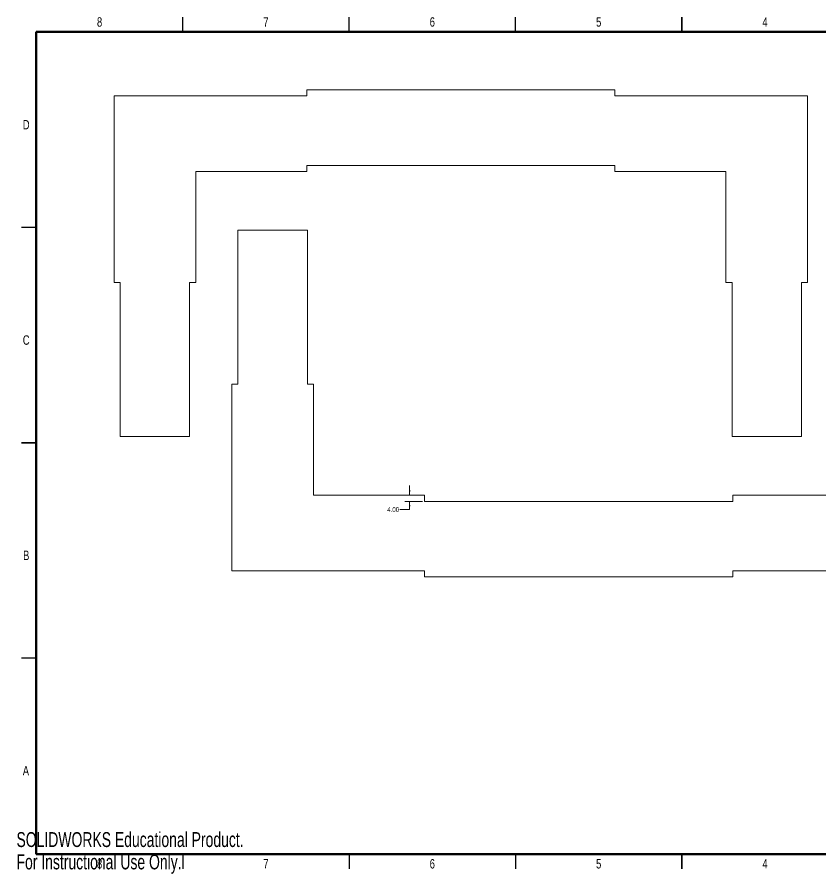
# Model space of a CAD drawing. Header units: millimetres. Extents: x 0 to 860, y 0 to 556.
# Drawn here: x 0 to 522, y 0 to 556 of the extents above; entities that cross this region are included whole.
import ezdxf

# ---------------------------------------------------------------- set-up
doc = ezdxf.new("R2010")
doc.units = ezdxf.units.MM
doc.styles.add('SLDTEXTSTYLE0', font='TXT', dxfattribs={"width": 0.75})
doc.styles.add('SLDTEXTSTYLE3', font='TXT', dxfattribs={"width": 0.7})
doc.dimstyles.new('SLDDIMSTYLE0', dxfattribs={"dimtxt": 3.175, "dimasz": 3.302, "dimexe": 0, "dimexo": 0.0625, "dimgap": 0.79375, "dimtad": 0, "dimtih": 1, "dimtoh": 1, "dimrnd": 1e-09, "dimzin": 4, "dimdsep": 46, "dimtxsty": 'SLDTEXTSTYLE0', "dimsah": 1, "dimcen": 0.09, "dimadec": 0, "dimazin": 1, "dimtfac": 1, "dimtmove": 0, "dimatfit": 0, "dimfxl": 1, "dimfrac": 2, "dimtolj": 1, "dimtzin": 12, "dimarcsym": 0})

# ---------------------------------------------------------------- blocks, each defined once
blk = doc.blocks.new('_D')
at = {"color": 7, "linetype": 'Continuous', "lineweight": 0}
for p, q in [((255.09, 245.52), (255.09, 251.87)), ((263.45, 245.52), (251.92, 245.52)), ((263.45, 241.52), (251.92, 241.52)), ((255.09, 236.23), (255.09, 241.52)), ((248.74, 236.23), (255.09, 236.23))]:
    blk.add_line(p, q, dxfattribs=at)
at = {"color": 7, "linetype": 'Continuous', "lineweight": 18}
for points in [[(255.09, 245.52), (255.6, 248.82), (254.59, 248.82)], [(255.09, 241.52), (254.59, 238.22), (255.6, 238.22)]]:
    blk.add_solid(points, dxfattribs=at)
at = {"color": 7, "linetype": 'Continuous', "lineweight": 18, "insert": (240.53, 237.8), "char_height": 3.175, "attachment_point": 1, "style": 'SLDTEXTSTYLE0'}
blk.add_mtext('4.00', dxfattribs=at)

msp = doc.modelspace()

# ---------------------------------------------------------------- linework, layer by layer
at = {"color": 7, "linetype": 'Continuous', "lineweight": 25}
for p, q in [((107.95, 546.1), (107.95, 555.625)), ((215.9, 546.1), (215.9, 555.625)), ((323.85, 546.1), (323.85, 555.625)), ((431.8, 555.625), (431.8, 546.1)), ((431.8, 546.1), (431.8, 555.625)), ((12.7, 419.1), (3.175, 419.1)), ((3.175, 279.4), (12.7, 279.4)), ((12.7, 279.4), (3.175, 279.4)), ((12.7, 139.7), (3.175, 139.7)), ((107.95, 12.7), (107.95, 3.175)), ((215.9, 12.7), (215.9, 3.175)), ((323.85, 12.7), (323.85, 3.175)), ((431.8, 3.175), (431.8, 12.7)), ((431.8, 12.7), (431.8, 3.175))]:
    msp.add_line(p, q, dxfattribs=at)
at = {"color": 7, "linetype": 'Continuous', "lineweight": 50}
for p, q in [((12.7, 12.7), (12.7, 546.1)), ((12.7, 546.1), (850.9, 546.1)), ((850.9, 12.7), (12.7, 12.7))]:
    msp.add_line(p, q, dxfattribs=at)
at = {"color": 7, "linetype": 'Continuous', "lineweight": 18}
for p, q in [((188.329, 508.511), (388.329, 508.511)), ((188.329, 508.511), (188.329, 504.511)), ((388.329, 508.511), (388.329, 504.511)), ((63.329, 383.511), (63.329, 504.511)), ((188.329, 504.511), (63.329, 504.511)), ((388.329, 504.511), (513.329, 504.511)), ((513.329, 383.511), (513.329, 504.511)), ((188.329, 455.511), (188.329, 459.511)), ((188.329, 459.511), (388.329, 459.511)), ((388.329, 455.511), (388.329, 459.511)), ((116.329, 455.511), (188.329, 455.511)), ((116.329, 383.511), (116.329, 455.511)), ((388.329, 455.511), (460.329, 455.511)), ((460.329, 383.511), (460.329, 455.511)), ((143.723, 417.52), (143.723, 317.52)), ((143.723, 417.52), (188.723, 417.52)), ((188.723, 417.52), (188.723, 317.52)), ((63.329, 383.511), (67.329, 383.511)), ((67.329, 383.511), (67.329, 283.511)), ((116.329, 383.511), (112.329, 383.511)), ((112.329, 383.511), (112.329, 283.511)), ((460.329, 383.511), (464.329, 383.511)), ((464.329, 383.511), (464.329, 283.511)), ((513.329, 383.511), (509.329, 383.511)), ((509.329, 283.511), (509.329, 383.511)), ((139.723, 196.52), (139.723, 317.52)), ((139.723, 317.52), (143.723, 317.52)), ((192.723, 317.52), (188.723, 317.52)), ((192.723, 245.52), (192.723, 317.52)), ((67.329, 283.511), (112.329, 283.511)), ((464.329, 283.511), (509.329, 283.511)), ((192.723, 245.52), (264.723, 245.52)), ((264.723, 245.52), (264.723, 241.52)), ((464.723, 245.52), (464.723, 241.52)), ((464.723, 245.52), (536.723, 245.52)), ((264.723, 241.52), (464.723, 241.52)), ((264.723, 196.52), (139.723, 196.52)), ((264.723, 192.52), (264.723, 196.52)), ((464.723, 192.52), (464.723, 196.52)), ((464.723, 196.52), (589.723, 196.52)), ((264.723, 192.52), (464.723, 192.52))]:
    msp.add_line(p, q, dxfattribs=at)

# ---------------------------------------------------------------- texts
at = {"color": 7, "linetype": 'Continuous', "lineweight": 0, "char_height": 6.096, "attachment_point": 2, "style": 'SLDTEXTSTYLE0'}
for s, insert in [('8', (53.914, 555.564)), ('7', (161.864, 555.564)), ('6', (269.814, 555.564)), ('5', (377.764, 555.564)), ('4', (485.714, 555.564)), ('D', (6.28, 488.926)), ('C', (6.287, 349.226)), ('B', (6.303, 209.526)), ('A', (6.107, 69.826)), ('8', (53.914, 9.464)), ('7', (161.864, 9.464)), ('6', (269.814, 9.464)), ('5', (377.764, 9.464)), ('4', (485.714, 9.464))]:
    msp.add_mtext(s, dxfattribs=dict(at, insert=insert))
at = {"color": 7, "linetype": 'Continuous', "char_height": 9.66724, "attachment_point": 1, "style": 'SLDTEXTSTYLE3'}
for s, insert in [('SOLIDWORKS Educational Product.', (0, 26.963)), ('For Instructional Use Only.', (0, 12.462))]:
    msp.add_mtext(s, dxfattribs=dict(at, insert=insert))

# ---------------------------------------------------------------- dimensions: what is measured, and where the dimension line sits
at = {"color": 7, "linetype": 'Continuous', "lineweight": 18}
dim = msp.add_linear_dim(base=(255.094, 241.52), p1=(264.723, 245.52), p2=(264.723, 241.52), angle=90, dimstyle='SLDDIMSTYLE0', dxfattribs=at)
dim.commit()
dim.dimension.update_dxf_attribs({"geometry": '_D', "text_midpoint": (255.094, 236.226), "dimtype": 160})

doc.saveas('drawing.dxf')
